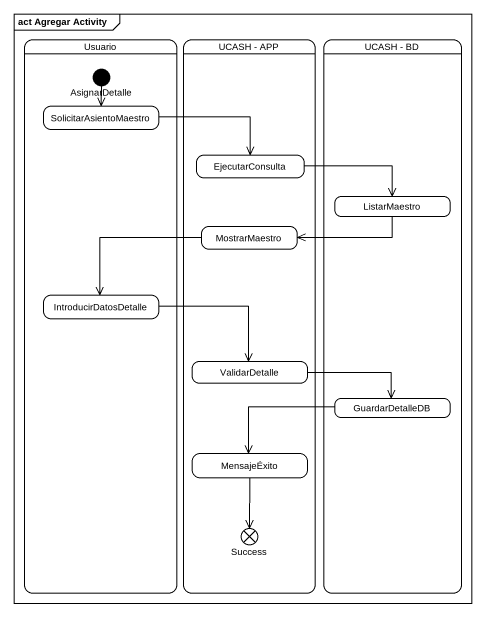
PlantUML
@startuml
mainframe act Agregar Activity
hide empty description
state Usuario {
  state AsignarDetalle <<start>>
  state SolicitarAsientoMaestro
  state IntroducirDatosDetalle
}
state "UCASH - APP" as UCASH_APP {
  state EjecutarConsulta
  state MostrarMaestro
  state ValidarDetalle
  state MensajeÉxito
  state Success <<end>>
}
state "UCASH - BD" as UCASH_BD {
  state ListarMaestro
  state GuardarDetalleDB
}
AsignarDetalle --> SolicitarAsientoMaestro
SolicitarAsientoMaestro -right-> EjecutarConsulta
EjecutarConsulta -right-> ListarMaestro
MostrarMaestro -left-> IntroducirDatosDetalle
ListarMaestro -left-> MostrarMaestro
IntroducirDatosDetalle -right-> ValidarDetalle
ValidarDetalle -right-> GuardarDetalleDB
GuardarDetalleDB -left-> MensajeÉxito
MensajeÉxito --> Success
@enduml
